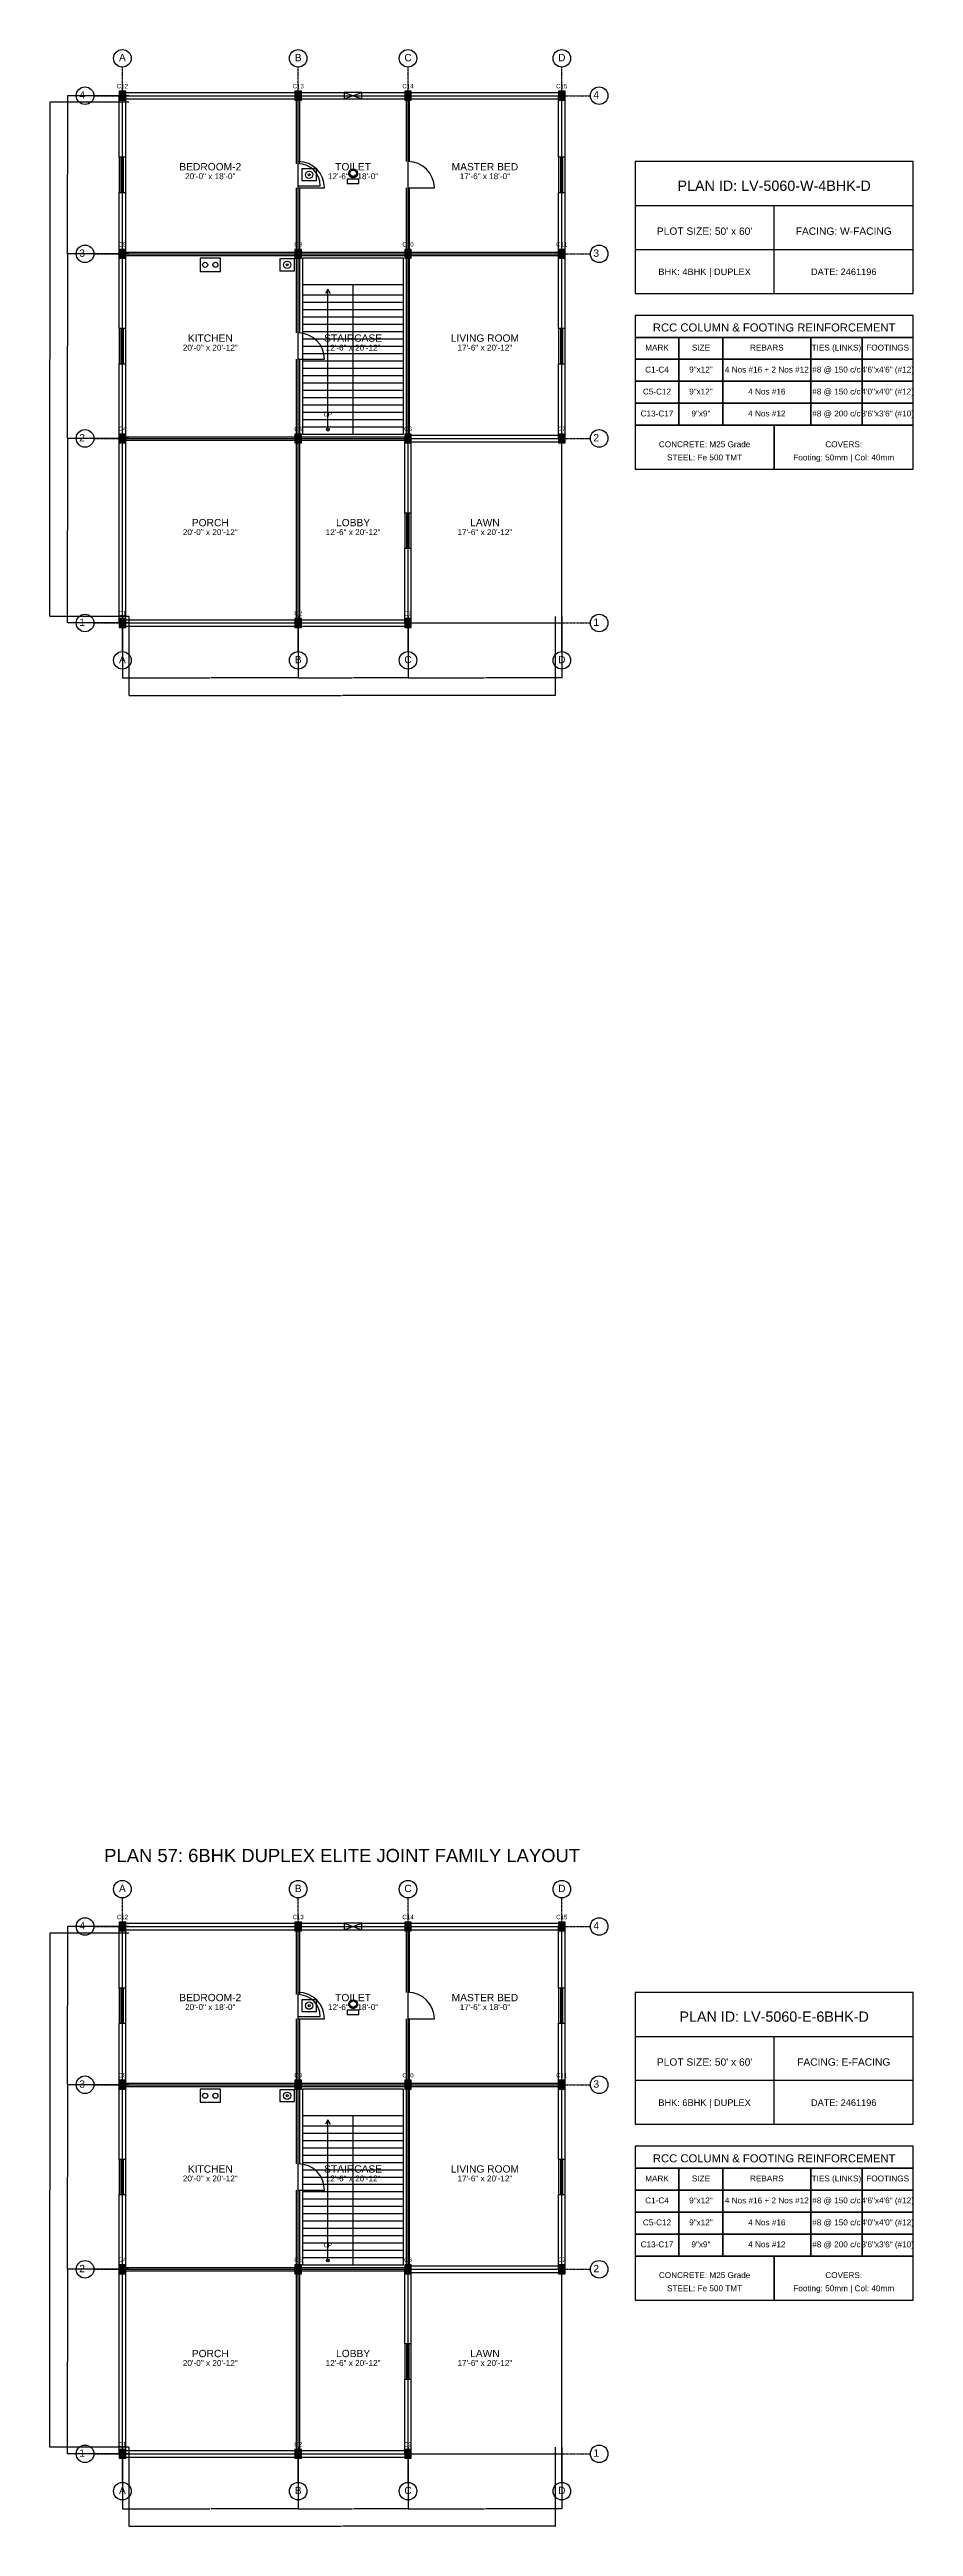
# Model space of a CAD drawing. Header units: inches. Extents: x -134 to 23580, y -99 to 23207.
# Drawn here: x 14900 to 16080, y 12401 to 15783 of the extents above; entities that cross this region are included whole.
import ezdxf
from ezdxf.enums import TextEntityAlignment as Align

# ---------------------------------------------------------------- set-up
doc = ezdxf.new("R2010")
doc.units = ezdxf.units.IN
doc.header["$MEASUREMENT"] = 0
doc.linetypes.add('CENTER', pattern=[2, 1.25, -0.25, 0.25, -0.25])
for name, color, linetype in [('A-COL-HATCH', 251, 'Continuous'), ('A-COLUMN', 1, 'Continuous'), ('A-DIM', 5, 'Continuous'), ('A-DOOR', 30, 'Continuous'), ('A-FIXTURE', 8, 'Continuous'), ('A-STAIR', 6, 'Continuous'), ('A-TEXT', 2, 'Continuous'), ('A-WALL-EXT', 7, 'Continuous'), ('A-WALL-INT', 9, 'Continuous'), ('A-WINDOW', 4, 'Continuous'), ('S-BEAM-FRAMING', 2, 'Continuous'), ('S-BUBBLE', 4, 'Continuous'), ('S-GRID-CENTER', 8, 'CENTER'), ('S-TABLE', 7, 'Continuous'), ('S-TEXT', 3, 'Continuous')]:
    doc.layers.add(name, color=color, linetype=linetype)
doc.styles.get("Standard").update_dxf_attribs({"font": 'arial.ttf'})
doc.dimstyles.get("Standard").update_dxf_attribs({"dimtxt": 0.18, "dimasz": 0.18, "dimexe": 0.18, "dimexo": 0.0625, "dimgap": 0.09, "dimtad": 0, "dimtih": 1, "dimtoh": 1, "dimdec": 4, "dimzin": 0, "dimdsep": 46, "dimtxsty": 'Standard', "dimcen": 0.09, "dimadec": 0, "dimazin": 0, "dimtfac": 1, "dimtdec": 4, "dimtofl": 0, "dimtmove": 0, "dimatfit": 3, "dimfxl": 1, "dimtolj": 1, "dimtzin": 0, "dimarcsym": 0})

# ---------------------------------------------------------------- blocks, each defined once
blk = doc.blocks.new('*D504')
at = {"layer": 'A-DIM', "color": 0, "lineweight": -2, "transparency": 16777216}
for p, q in [((15000, 12508.9), (15000, 12424.8)), ((15240, 12508.9), (15240, 12424.8)), ((15000.2, 12425), (15119.4, 12425)), ((15239.8, 12425), (15120.6, 12425))]:
    blk.add_line(p, q, dxfattribs=at)
at = {"layer": 'A-DIM', "color": 0, "transparency": 16777216}
for points in [[(15000.2, 12425), (15000.2, 12425), (15000, 12425)], [(15239.8, 12425), (15239.8, 12425), (15240, 12425)]]:
    blk.add_solid(points, dxfattribs=at)
at = {"layer": 'Defpoints', "color": 0, "transparency": 16777216}
for p in [(15000, 12509), (15240, 12509), (15240, 12425)]:
    blk.add_point(p, dxfattribs=at)
at = {"layer": 'A-DIM', "color": 0, "transparency": 16777216, "insert": (15120, 12425), "char_height": 0.18, "attachment_point": 5}
blk.add_mtext('\\A1;240.0000', dxfattribs=at)
blk = doc.blocks.new('*D505')
at = {"layer": 'A-DIM', "color": 0, "lineweight": -2, "transparency": 16777216}
for p, q in [((15240, 12508.9), (15240, 12424.8)), ((15390, 12508.9), (15390, 12424.8)), ((15240.2, 12425), (15314.4, 12425)), ((15389.8, 12425), (15315.6, 12425))]:
    blk.add_line(p, q, dxfattribs=at)
at = {"layer": 'A-DIM', "color": 0, "transparency": 16777216}
for points in [[(15240.2, 12425), (15240.2, 12425), (15240, 12425)], [(15389.8, 12425), (15389.8, 12425), (15390, 12425)]]:
    blk.add_solid(points, dxfattribs=at)
at = {"layer": 'Defpoints', "color": 0, "transparency": 16777216}
for p in [(15240, 12509), (15390, 12509), (15390, 12425)]:
    blk.add_point(p, dxfattribs=at)
at = {"layer": 'A-DIM', "color": 0, "transparency": 16777216, "insert": (15315, 12425), "char_height": 0.18, "attachment_point": 5}
blk.add_mtext('\\A1;150.0000', dxfattribs=at)
blk = doc.blocks.new('*D506')
at = {"layer": 'A-DIM', "color": 0, "lineweight": -2, "transparency": 16777216}
for p, q in [((15390, 12508.9), (15390, 12424.8)), ((15600, 12508.9), (15600, 12424.8)), ((15390.2, 12425), (15494.4, 12425)), ((15599.8, 12425), (15495.6, 12425))]:
    blk.add_line(p, q, dxfattribs=at)
at = {"layer": 'A-DIM', "color": 0, "transparency": 16777216}
for points in [[(15390.2, 12425), (15390.2, 12425), (15390, 12425)], [(15599.8, 12425), (15599.8, 12425), (15600, 12425)]]:
    blk.add_solid(points, dxfattribs=at)
at = {"layer": 'Defpoints', "color": 0, "transparency": 16777216}
for p in [(15390, 12509), (15600, 12509), (15600, 12425)]:
    blk.add_point(p, dxfattribs=at)
at = {"layer": 'A-DIM', "color": 0, "transparency": 16777216, "insert": (15495, 12425), "char_height": 0.18, "attachment_point": 5}
blk.add_mtext('\\A1;210.0000', dxfattribs=at)
blk = doc.blocks.new('*D507')
at = {"layer": 'A-DIM', "color": 0, "lineweight": -2, "transparency": 16777216}
for p, q in [((15009, 12508.9), (15009, 12400.8)), ((15591, 12508.9), (15591, 12400.8)), ((15009.2, 12401), (15299.4, 12401)), ((15590.8, 12401), (15300.6, 12401))]:
    blk.add_line(p, q, dxfattribs=at)
at = {"layer": 'A-DIM', "color": 0, "transparency": 16777216}
for points in [[(15009.2, 12401), (15009.2, 12401), (15009, 12401)], [(15590.8, 12401), (15590.8, 12401), (15591, 12401)]]:
    blk.add_solid(points, dxfattribs=at)
at = {"layer": 'Defpoints', "color": 0, "transparency": 16777216}
for p in [(15009, 12509), (15591, 12509), (15591, 12401)]:
    blk.add_point(p, dxfattribs=at)
at = {"layer": 'A-DIM', "color": 0, "transparency": 16777216, "insert": (15300, 12401), "char_height": 0.18, "attachment_point": 5}
blk.add_mtext('\\A1;582.0000', dxfattribs=at)
blk = doc.blocks.new('*D508')
at = {"layer": 'A-DIM', "color": 0, "lineweight": -2, "transparency": 16777216}
for p, q in [((15008.9, 12752), (14924.8, 12752)), ((14925, 12751.8), (14925, 12626.2)), ((14925, 12500.2), (14925, 12625.8)), ((15008.9, 12500), (14924.8, 12500))]:
    blk.add_line(p, q, dxfattribs=at)
at = {"layer": 'A-DIM', "color": 0, "transparency": 16777216}
for points in [[(14925, 12751.8), (14925, 12751.8), (14925, 12752)], [(14925, 12500.2), (14925, 12500.2), (14925, 12500)]]:
    blk.add_solid(points, dxfattribs=at)
at = {"layer": 'Defpoints', "color": 0, "transparency": 16777216}
for p in [(14925, 12752), (15009, 12752), (15009, 12500)]:
    blk.add_point(p, dxfattribs=at)
at = {"layer": 'A-DIM', "color": 0, "transparency": 16777216, "insert": (14925, 12626), "char_height": 0.18, "attachment_point": 5}
blk.add_mtext('\\A1;252.0000', dxfattribs=at)
blk = doc.blocks.new('*D509')
at = {"layer": 'A-DIM', "color": 0, "lineweight": -2, "transparency": 16777216}
for p, q in [((15008.9, 13004), (14924.8, 13004)), ((14925, 13003.8), (14925, 12878.2)), ((14925, 12752.2), (14925, 12877.8)), ((15008.9, 12752), (14924.8, 12752))]:
    blk.add_line(p, q, dxfattribs=at)
at = {"layer": 'A-DIM', "color": 0, "transparency": 16777216}
for points in [[(14925, 13003.8), (14925, 13003.8), (14925, 13004)], [(14925, 12752.2), (14925, 12752.2), (14925, 12752)]]:
    blk.add_solid(points, dxfattribs=at)
at = {"layer": 'Defpoints', "color": 0, "transparency": 16777216}
for p in [(14925, 13004), (15009, 13004), (15009, 12752)]:
    blk.add_point(p, dxfattribs=at)
at = {"layer": 'A-DIM', "color": 0, "transparency": 16777216, "insert": (14925, 12878), "char_height": 0.18, "attachment_point": 5}
blk.add_mtext('\\A1;252.0000', dxfattribs=at)
blk = doc.blocks.new('*D510')
at = {"layer": 'A-DIM', "color": 0, "lineweight": -2, "transparency": 16777216}
for p, q in [((15008.9, 13220), (14924.8, 13220)), ((14925, 13219.8), (14925, 13112.2)), ((14925, 13004.2), (14925, 13111.8)), ((15008.9, 13004), (14924.8, 13004))]:
    blk.add_line(p, q, dxfattribs=at)
at = {"layer": 'A-DIM', "color": 0, "transparency": 16777216}
for points in [[(14925, 13219.8), (14925, 13219.8), (14925, 13220)], [(14925, 13004.2), (14925, 13004.2), (14925, 13004)]]:
    blk.add_solid(points, dxfattribs=at)
at = {"layer": 'Defpoints', "color": 0, "transparency": 16777216}
for p in [(14925, 13220), (15009, 13220), (15009, 13004)]:
    blk.add_point(p, dxfattribs=at)
at = {"layer": 'A-DIM', "color": 0, "transparency": 16777216, "insert": (14925, 13112), "char_height": 0.18, "attachment_point": 5}
blk.add_mtext('\\A1;216.0000', dxfattribs=at)
blk = doc.blocks.new('*D511')
at = {"layer": 'A-DIM', "color": 0, "lineweight": -2, "transparency": 16777216}
for p, q in [((15008.9, 13211), (14900.8, 13211)), ((14901, 13210.8), (14901, 12860.2)), ((14901, 12509.2), (14901, 12859.8)), ((15008.9, 12509), (14900.8, 12509))]:
    blk.add_line(p, q, dxfattribs=at)
at = {"layer": 'A-DIM', "color": 0, "transparency": 16777216}
for points in [[(14901, 13210.8), (14901, 13210.8), (14901, 13211)], [(14901, 12509.2), (14901, 12509.2), (14901, 12509)]]:
    blk.add_solid(points, dxfattribs=at)
at = {"layer": 'Defpoints', "color": 0, "transparency": 16777216}
for p in [(14901, 13211), (15009, 13211), (15009, 12509)]:
    blk.add_point(p, dxfattribs=at)
at = {"layer": 'A-DIM', "color": 0, "transparency": 16777216, "insert": (14901, 12860), "char_height": 0.18, "attachment_point": 5}
blk.add_mtext('\\A1;702.0000', dxfattribs=at)
blk = doc.blocks.new('*D587')
at = {"layer": 'A-DIM', "color": 0, "lineweight": -2, "transparency": 16777216}
for p, q in [((15000, 15008.9), (15000, 14924.8)), ((15240, 15008.9), (15240, 14924.8)), ((15000.2, 14925), (15119.4, 14925)), ((15239.8, 14925), (15120.6, 14925))]:
    blk.add_line(p, q, dxfattribs=at)
at = {"layer": 'A-DIM', "color": 0, "transparency": 16777216}
for points in [[(15000.2, 14925), (15000.2, 14925), (15000, 14925)], [(15239.8, 14925), (15239.8, 14925), (15240, 14925)]]:
    blk.add_solid(points, dxfattribs=at)
at = {"layer": 'Defpoints', "color": 0, "transparency": 16777216}
for p in [(15000, 15009), (15240, 15009), (15240, 14925)]:
    blk.add_point(p, dxfattribs=at)
at = {"layer": 'A-DIM', "color": 0, "transparency": 16777216, "insert": (15120, 14925), "char_height": 0.18, "attachment_point": 5}
blk.add_mtext('\\A1;240.0000', dxfattribs=at)
blk = doc.blocks.new('*D588')
at = {"layer": 'A-DIM', "color": 0, "lineweight": -2, "transparency": 16777216}
for p, q in [((15240, 15008.9), (15240, 14924.8)), ((15390, 15008.9), (15390, 14924.8)), ((15240.2, 14925), (15314.4, 14925)), ((15389.8, 14925), (15315.6, 14925))]:
    blk.add_line(p, q, dxfattribs=at)
at = {"layer": 'A-DIM', "color": 0, "transparency": 16777216}
for points in [[(15240.2, 14925), (15240.2, 14925), (15240, 14925)], [(15389.8, 14925), (15389.8, 14925), (15390, 14925)]]:
    blk.add_solid(points, dxfattribs=at)
at = {"layer": 'Defpoints', "color": 0, "transparency": 16777216}
for p in [(15240, 15009), (15390, 15009), (15390, 14925)]:
    blk.add_point(p, dxfattribs=at)
at = {"layer": 'A-DIM', "color": 0, "transparency": 16777216, "insert": (15315, 14925), "char_height": 0.18, "attachment_point": 5}
blk.add_mtext('\\A1;150.0000', dxfattribs=at)
blk = doc.blocks.new('*D589')
at = {"layer": 'A-DIM', "color": 0, "lineweight": -2, "transparency": 16777216}
for p, q in [((15390, 15008.9), (15390, 14924.8)), ((15600, 15008.9), (15600, 14924.8)), ((15390.2, 14925), (15494.4, 14925)), ((15599.8, 14925), (15495.6, 14925))]:
    blk.add_line(p, q, dxfattribs=at)
at = {"layer": 'A-DIM', "color": 0, "transparency": 16777216}
for points in [[(15390.2, 14925), (15390.2, 14925), (15390, 14925)], [(15599.8, 14925), (15599.8, 14925), (15600, 14925)]]:
    blk.add_solid(points, dxfattribs=at)
at = {"layer": 'Defpoints', "color": 0, "transparency": 16777216}
for p in [(15390, 15009), (15600, 15009), (15600, 14925)]:
    blk.add_point(p, dxfattribs=at)
at = {"layer": 'A-DIM', "color": 0, "transparency": 16777216, "insert": (15495, 14925), "char_height": 0.18, "attachment_point": 5}
blk.add_mtext('\\A1;210.0000', dxfattribs=at)
blk = doc.blocks.new('*D590')
at = {"layer": 'A-DIM', "color": 0, "lineweight": -2, "transparency": 16777216}
for p, q in [((15009, 15008.9), (15009, 14900.8)), ((15591, 15008.9), (15591, 14900.8)), ((15009.2, 14901), (15299.4, 14901)), ((15590.8, 14901), (15300.6, 14901))]:
    blk.add_line(p, q, dxfattribs=at)
at = {"layer": 'A-DIM', "color": 0, "transparency": 16777216}
for points in [[(15009.2, 14901), (15009.2, 14901), (15009, 14901)], [(15590.8, 14901), (15590.8, 14901), (15591, 14901)]]:
    blk.add_solid(points, dxfattribs=at)
at = {"layer": 'Defpoints', "color": 0, "transparency": 16777216}
for p in [(15009, 15009), (15591, 15009), (15591, 14901)]:
    blk.add_point(p, dxfattribs=at)
at = {"layer": 'A-DIM', "color": 0, "transparency": 16777216, "insert": (15300, 14901), "char_height": 0.18, "attachment_point": 5}
blk.add_mtext('\\A1;582.0000', dxfattribs=at)
blk = doc.blocks.new('*D591')
at = {"layer": 'A-DIM', "color": 0, "lineweight": -2, "transparency": 16777216}
for p, q in [((15008.9, 15252), (14924.8, 15252)), ((14925, 15251.8), (14925, 15126.2)), ((14925, 15000.2), (14925, 15125.8)), ((15008.9, 15000), (14924.8, 15000))]:
    blk.add_line(p, q, dxfattribs=at)
at = {"layer": 'A-DIM', "color": 0, "transparency": 16777216}
for points in [[(14925, 15251.8), (14925, 15251.8), (14925, 15252)], [(14925, 15000.2), (14925, 15000.2), (14925, 15000)]]:
    blk.add_solid(points, dxfattribs=at)
at = {"layer": 'Defpoints', "color": 0, "transparency": 16777216}
for p in [(14925, 15252), (15009, 15252), (15009, 15000)]:
    blk.add_point(p, dxfattribs=at)
at = {"layer": 'A-DIM', "color": 0, "transparency": 16777216, "insert": (14925, 15126), "char_height": 0.18, "attachment_point": 5}
blk.add_mtext('\\A1;252.0000', dxfattribs=at)
blk = doc.blocks.new('*D592')
at = {"layer": 'A-DIM', "color": 0, "lineweight": -2, "transparency": 16777216}
for p, q in [((15008.9, 15504), (14924.8, 15504)), ((14925, 15503.8), (14925, 15378.2)), ((14925, 15252.2), (14925, 15377.8)), ((15008.9, 15252), (14924.8, 15252))]:
    blk.add_line(p, q, dxfattribs=at)
at = {"layer": 'A-DIM', "color": 0, "transparency": 16777216}
for points in [[(14925, 15503.8), (14925, 15503.8), (14925, 15504)], [(14925, 15252.2), (14925, 15252.2), (14925, 15252)]]:
    blk.add_solid(points, dxfattribs=at)
at = {"layer": 'Defpoints', "color": 0, "transparency": 16777216}
for p in [(14925, 15504), (15009, 15504), (15009, 15252)]:
    blk.add_point(p, dxfattribs=at)
at = {"layer": 'A-DIM', "color": 0, "transparency": 16777216, "insert": (14925, 15378), "char_height": 0.18, "attachment_point": 5}
blk.add_mtext('\\A1;252.0000', dxfattribs=at)
blk = doc.blocks.new('*D593')
at = {"layer": 'A-DIM', "color": 0, "lineweight": -2, "transparency": 16777216}
for p, q in [((15008.9, 15720), (14924.8, 15720)), ((14925, 15719.8), (14925, 15612.2)), ((14925, 15504.2), (14925, 15611.8)), ((15008.9, 15504), (14924.8, 15504))]:
    blk.add_line(p, q, dxfattribs=at)
at = {"layer": 'A-DIM', "color": 0, "transparency": 16777216}
for points in [[(14925, 15719.8), (14925, 15719.8), (14925, 15720)], [(14925, 15504.2), (14925, 15504.2), (14925, 15504)]]:
    blk.add_solid(points, dxfattribs=at)
at = {"layer": 'Defpoints', "color": 0, "transparency": 16777216}
for p in [(14925, 15720), (15009, 15720), (15009, 15504)]:
    blk.add_point(p, dxfattribs=at)
at = {"layer": 'A-DIM', "color": 0, "transparency": 16777216, "insert": (14925, 15612), "char_height": 0.18, "attachment_point": 5}
blk.add_mtext('\\A1;216.0000', dxfattribs=at)
blk = doc.blocks.new('*D594')
at = {"layer": 'A-DIM', "color": 0, "lineweight": -2, "transparency": 16777216}
for p, q in [((15008.9, 15711), (14900.8, 15711)), ((14901, 15710.8), (14901, 15360.2)), ((14901, 15009.2), (14901, 15359.8)), ((15008.9, 15009), (14900.8, 15009))]:
    blk.add_line(p, q, dxfattribs=at)
at = {"layer": 'A-DIM', "color": 0, "transparency": 16777216}
for points in [[(14901, 15710.8), (14901, 15710.8), (14901, 15711)], [(14901, 15009.2), (14901, 15009.2), (14901, 15009)]]:
    blk.add_solid(points, dxfattribs=at)
at = {"layer": 'Defpoints', "color": 0, "transparency": 16777216}
for p in [(14901, 15711), (15009, 15711), (15009, 15009)]:
    blk.add_point(p, dxfattribs=at)
at = {"layer": 'A-DIM', "color": 0, "transparency": 16777216, "insert": (14901, 15360), "char_height": 0.18, "attachment_point": 5}
blk.add_mtext('\\A1;702.0000', dxfattribs=at)

msp = doc.modelspace()

# ---------------------------------------------------------------- linework, layer by layer
at = {"layer": 'A-COL-HATCH'}
for points in [[(14995.5, 15714), (15004.5, 15714), (14995.5, 15726), (15004.5, 15726)], [(15235.5, 15714), (15244.5, 15714), (15235.5, 15726), (15244.5, 15726)], [(15385.5, 15714), (15394.5, 15714), (15385.5, 15726), (15394.5, 15726)], [(15595.5, 15714), (15604.5, 15714), (15595.5, 15726), (15604.5, 15726)], [(14995.5, 15498), (15004.5, 15498), (14995.5, 15510), (15004.5, 15510)], [(15235.5, 15498), (15244.5, 15498), (15235.5, 15510), (15244.5, 15510)], [(15385.5, 15498), (15394.5, 15498), (15385.5, 15510), (15394.5, 15510)], [(15595.5, 15498), (15604.5, 15498), (15595.5, 15510), (15604.5, 15510)], [(14995.5, 15246), (15004.5, 15246), (14995.5, 15258), (15004.5, 15258)], [(15235.5, 15246), (15244.5, 15246), (15235.5, 15258), (15244.5, 15258)], [(15385.5, 15246), (15394.5, 15246), (15385.5, 15258), (15394.5, 15258)], [(15595.5, 15246), (15604.5, 15246), (15595.5, 15258), (15604.5, 15258)], [(14995.5, 14994), (15004.5, 14994), (14995.5, 15006), (15004.5, 15006)], [(15235.5, 14994), (15244.5, 14994), (15235.5, 15006), (15244.5, 15006)], [(15385.5, 14994), (15394.5, 14994), (15385.5, 15006), (15394.5, 15006)], [(14995.5, 13214), (15004.5, 13214), (14995.5, 13226), (15004.5, 13226)], [(15235.5, 13214), (15244.5, 13214), (15235.5, 13226), (15244.5, 13226)], [(15385.5, 13214), (15394.5, 13214), (15385.5, 13226), (15394.5, 13226)], [(15595.5, 13214), (15604.5, 13214), (15595.5, 13226), (15604.5, 13226)], [(14995.5, 12998), (15004.5, 12998), (14995.5, 13010), (15004.5, 13010)], [(15235.5, 12998), (15244.5, 12998), (15235.5, 13010), (15244.5, 13010)], [(15385.5, 12998), (15394.5, 12998), (15385.5, 13010), (15394.5, 13010)], [(15595.5, 12998), (15604.5, 12998), (15595.5, 13010), (15604.5, 13010)], [(14995.5, 12746), (15004.5, 12746), (14995.5, 12758), (15004.5, 12758)], [(15235.5, 12746), (15244.5, 12746), (15235.5, 12758), (15244.5, 12758)], [(15385.5, 12746), (15394.5, 12746), (15385.5, 12758), (15394.5, 12758)], [(15595.5, 12746), (15604.5, 12746), (15595.5, 12758), (15604.5, 12758)], [(14995.5, 12494), (15004.5, 12494), (14995.5, 12506), (15004.5, 12506)], [(15235.5, 12494), (15244.5, 12494), (15235.5, 12506), (15244.5, 12506)], [(15385.5, 12494), (15394.5, 12494), (15385.5, 12506), (15394.5, 12506)]]:
    msp.add_solid(points, dxfattribs=at)
at = {"layer": 'A-COLUMN'}
for points in [[(14995.5, 15714), (15004.5, 15714), (15004.5, 15726), (14995.5, 15726)], [(15235.5, 15714), (15244.5, 15714), (15244.5, 15726), (15235.5, 15726)], [(15385.5, 15714), (15394.5, 15714), (15394.5, 15726), (15385.5, 15726)], [(15595.5, 15714), (15604.5, 15714), (15604.5, 15726), (15595.5, 15726)], [(14995.5, 15498), (15004.5, 15498), (15004.5, 15510), (14995.5, 15510)], [(15235.5, 15498), (15244.5, 15498), (15244.5, 15510), (15235.5, 15510)], [(15385.5, 15498), (15394.5, 15498), (15394.5, 15510), (15385.5, 15510)], [(15595.5, 15498), (15604.5, 15498), (15604.5, 15510), (15595.5, 15510)], [(14995.5, 15246), (15004.5, 15246), (15004.5, 15258), (14995.5, 15258)], [(15235.5, 15246), (15244.5, 15246), (15244.5, 15258), (15235.5, 15258)], [(15385.5, 15246), (15394.5, 15246), (15394.5, 15258), (15385.5, 15258)], [(15595.5, 15246), (15604.5, 15246), (15604.5, 15258), (15595.5, 15258)], [(14995.5, 14994), (15004.5, 14994), (15004.5, 15006), (14995.5, 15006)], [(15235.5, 14994), (15244.5, 14994), (15244.5, 15006), (15235.5, 15006)], [(15385.5, 14994), (15394.5, 14994), (15394.5, 15006), (15385.5, 15006)], [(14995.5, 13214), (15004.5, 13214), (15004.5, 13226), (14995.5, 13226)], [(15235.5, 13214), (15244.5, 13214), (15244.5, 13226), (15235.5, 13226)], [(15385.5, 13214), (15394.5, 13214), (15394.5, 13226), (15385.5, 13226)], [(15595.5, 13214), (15604.5, 13214), (15604.5, 13226), (15595.5, 13226)], [(14995.5, 12998), (15004.5, 12998), (15004.5, 13010), (14995.5, 13010)], [(15235.5, 12998), (15244.5, 12998), (15244.5, 13010), (15235.5, 13010)], [(15385.5, 12998), (15394.5, 12998), (15394.5, 13010), (15385.5, 13010)], [(15595.5, 12998), (15604.5, 12998), (15604.5, 13010), (15595.5, 13010)], [(14995.5, 12746), (15004.5, 12746), (15004.5, 12758), (14995.5, 12758)], [(15235.5, 12746), (15244.5, 12746), (15244.5, 12758), (15235.5, 12758)], [(15385.5, 12746), (15394.5, 12746), (15394.5, 12758), (15385.5, 12758)], [(15595.5, 12746), (15604.5, 12746), (15604.5, 12758), (15595.5, 12758)], [(14995.5, 12494), (15004.5, 12494), (15004.5, 12506), (14995.5, 12506)], [(15235.5, 12494), (15244.5, 12494), (15244.5, 12506), (15235.5, 12506)], [(15385.5, 12494), (15394.5, 12494), (15394.5, 12506), (15385.5, 12506)]]:
    msp.add_lwpolyline(points, close=True, dxfattribs=at)
at = {"layer": 'A-DOOR'}
for p, q in [((15240, 15597), (15270, 15597)), ((15240, 15594), (15276, 15594)), ((15390, 15594), (15426, 15594)), ((15240, 15360), (15276, 15360)), ((15240, 13097), (15270, 13097)), ((15240, 13094), (15276, 13094)), ((15390, 13094), (15426, 13094)), ((15240, 12860), (15276, 12860))]:
    msp.add_line(p, q, dxfattribs=at)
for centre, radius in [((15240, 15594), 36), ((15240, 15597), 30), ((15390, 15594), 36), ((15240, 15360), 36), ((15240, 13094), 36), ((15240, 13097), 30), ((15390, 13094), 36), ((15240, 12860), 36)]:
    msp.add_arc(centre, radius, 0, 90, dxfattribs=at)
at = {"layer": 'A-FIXTURE'}
for points in [[(15245, 15604), (15265, 15604), (15265, 15620), (15245, 15620)], [(15307, 15600), (15323, 15600), (15323, 15606), (15307, 15606)], [(15106, 15480), (15134, 15480), (15134, 15498), (15106, 15498)], [(15215, 15481), (15235, 15481), (15235, 15497), (15215, 15497)], [(15245, 13104), (15265, 13104), (15265, 13120), (15245, 13120)], [(15307, 13100), (15323, 13100), (15323, 13106), (15307, 13106)], [(15106, 12980), (15134, 12980), (15134, 12998), (15106, 12998)], [(15215, 12981), (15235, 12981), (15235, 12997), (15215, 12997)]]:
    msp.add_lwpolyline(points, close=True, dxfattribs=at)
for centre, radius in [((15255, 15612), 5), ((15255, 15612), 1.5), ((15315, 15614), 6), ((15315, 15614), 4.5), ((15113, 15489), 3.5), ((15127, 15489), 3.5), ((15225, 15489), 5), ((15225, 15489), 1.5), ((15255, 13112), 5), ((15255, 13112), 1.5), ((15315, 13114), 6), ((15315, 13114), 4.5), ((15113, 12989), 3.5), ((15127, 12989), 3.5), ((15225, 12989), 5), ((15225, 12989), 1.5)]:
    msp.add_circle(centre, radius, dxfattribs=at)
at = {"layer": 'A-STAIR'}
for p, q in [((15246, 15462), (15384, 15462)), ((15315, 15258), (15315, 15462)), ((15246, 15448), (15315, 15448)), ((15246, 15438), (15315, 15438)), ((15246, 15428), (15315, 15428)), ((15280.5, 15456), (15277.5, 15450)), ((15280.5, 15264), (15280.5, 15456)), ((15280.5, 15456), (15283.5, 15450)), ((15315, 15448), (15384, 15448)), ((15315, 15438), (15384, 15438)), ((15315, 15428), (15384, 15428)), ((15246, 15418), (15315, 15418)), ((15246, 15408), (15315, 15408)), ((15246, 15398), (15315, 15398)), ((15315, 15418), (15384, 15418)), ((15315, 15408), (15384, 15408)), ((15315, 15398), (15384, 15398)), ((15246, 15388), (15315, 15388)), ((15246, 15378), (15315, 15378)), ((15246, 15368), (15315, 15368)), ((15246, 15358), (15315, 15358)), ((15315, 15388), (15384, 15388)), ((15315, 15378), (15384, 15378)), ((15315, 15368), (15384, 15368)), ((15315, 15358), (15384, 15358)), ((15246, 15348), (15315, 15348)), ((15246, 15338), (15315, 15338)), ((15246, 15328), (15315, 15328)), ((15315, 15348), (15384, 15348)), ((15315, 15338), (15384, 15338)), ((15315, 15328), (15384, 15328)), ((15246, 15318), (15315, 15318)), ((15246, 15308), (15315, 15308)), ((15246, 15298), (15315, 15298)), ((15246, 15288), (15315, 15288)), ((15315, 15318), (15384, 15318)), ((15315, 15308), (15384, 15308)), ((15315, 15298), (15384, 15298)), ((15315, 15288), (15384, 15288)), ((15246, 15278), (15315, 15278)), ((15246, 15268), (15315, 15268)), ((15315, 15278), (15384, 15278)), ((15315, 15268), (15384, 15268)), ((15246, 12962), (15384, 12962)), ((15280.5, 12956), (15277.5, 12950)), ((15280.5, 12764), (15280.5, 12956)), ((15280.5, 12956), (15283.5, 12950)), ((15315, 12758), (15315, 12962)), ((15246, 12948), (15315, 12948)), ((15246, 12938), (15315, 12938)), ((15246, 12928), (15315, 12928)), ((15315, 12948), (15384, 12948)), ((15315, 12938), (15384, 12938)), ((15315, 12928), (15384, 12928)), ((15246, 12918), (15315, 12918)), ((15246, 12908), (15315, 12908)), ((15246, 12898), (15315, 12898)), ((15246, 12888), (15315, 12888)), ((15315, 12918), (15384, 12918)), ((15315, 12908), (15384, 12908)), ((15315, 12898), (15384, 12898)), ((15315, 12888), (15384, 12888)), ((15246, 12878), (15315, 12878)), ((15246, 12868), (15315, 12868)), ((15246, 12858), (15315, 12858)), ((15315, 12878), (15384, 12878)), ((15315, 12868), (15384, 12868)), ((15315, 12858), (15384, 12858)), ((15246, 12848), (15315, 12848)), ((15246, 12838), (15315, 12838)), ((15246, 12828), (15315, 12828)), ((15315, 12848), (15384, 12848)), ((15315, 12838), (15384, 12838)), ((15315, 12828), (15384, 12828)), ((15246, 12818), (15315, 12818)), ((15246, 12808), (15315, 12808)), ((15246, 12798), (15315, 12798)), ((15246, 12788), (15315, 12788)), ((15315, 12818), (15384, 12818)), ((15315, 12808), (15384, 12808)), ((15315, 12798), (15384, 12798)), ((15315, 12788), (15384, 12788)), ((15246, 12778), (15315, 12778)), ((15246, 12768), (15315, 12768)), ((15315, 12778), (15384, 12778)), ((15315, 12768), (15384, 12768))]:
    msp.add_line(p, q, dxfattribs=at)
for points in [[(15246, 15258), (15384, 15258), (15384, 15498), (15246, 15498)], [(15246, 12758), (15384, 12758), (15384, 12998), (15246, 12998)]]:
    msp.add_lwpolyline(points, close=True, dxfattribs=at)
for centre in [(15280.5, 15264), (15280.5, 12764)]:
    msp.add_circle(centre, 2, dxfattribs=at)
at = {"layer": 'A-WALL-EXT'}
for p, q in [((14995.5, 15636), (14995.5, 15720)), ((15000, 15724.5), (15240, 15724.5)), ((15000, 15715.5), (15240, 15715.5)), ((15004.5, 15636), (15004.5, 15720)), ((15240, 15724.5), (15303, 15724.5)), ((15240, 15715.5), (15303, 15715.5)), ((15327, 15724.5), (15390, 15724.5)), ((15327, 15715.5), (15390, 15715.5)), ((15390, 15724.5), (15600, 15724.5)), ((15390, 15715.5), (15600, 15715.5)), ((15595.5, 15636), (15595.5, 15720)), ((15604.5, 15636), (15604.5, 15720)), ((14995.5, 15504), (14995.5, 15588)), ((15004.5, 15504), (15004.5, 15588)), ((15595.5, 15504), (15595.5, 15588)), ((15604.5, 15504), (15604.5, 15588)), ((15700, 15570), (16080, 15570)), ((15890, 15450), (15890, 15570)), ((14995.5, 15402), (14995.5, 15504)), ((15004.5, 15402), (15004.5, 15504)), ((15595.5, 15402), (15595.5, 15504)), ((15604.5, 15402), (15604.5, 15504)), ((15700, 15510), (16080, 15510)), ((14995.5, 15252), (14995.5, 15354)), ((15004.5, 15252), (15004.5, 15354)), ((15595.5, 15252), (15595.5, 15354)), ((15604.5, 15252), (15604.5, 15354)), ((15390, 15256.5), (15600, 15256.5)), ((14995.5, 15000), (14995.5, 15252)), ((15004.5, 15000), (15004.5, 15252)), ((15385.5, 15150), (15385.5, 15252)), ((15390, 15247.5), (15600, 15247.5)), ((15394.5, 15150), (15394.5, 15252)), ((15385.5, 15000), (15385.5, 15102)), ((15394.5, 15000), (15394.5, 15102)), ((15000, 15004.5), (15240, 15004.5)), ((15000, 14995.5), (15240, 14995.5)), ((15240, 15004.5), (15390, 15004.5)), ((15240, 14995.5), (15390, 14995.5)), ((15000, 13224.5), (15240, 13224.5)), ((15240, 13224.5), (15303, 13224.5)), ((15327, 13224.5), (15390, 13224.5)), ((15390, 13224.5), (15600, 13224.5)), ((14995.5, 13136), (14995.5, 13220)), ((15000, 13215.5), (15240, 13215.5)), ((15004.5, 13136), (15004.5, 13220)), ((15240, 13215.5), (15303, 13215.5)), ((15327, 13215.5), (15390, 13215.5)), ((15390, 13215.5), (15600, 13215.5)), ((15595.5, 13136), (15595.5, 13220)), ((15604.5, 13136), (15604.5, 13220)), ((14995.5, 13004), (14995.5, 13088)), ((15004.5, 13004), (15004.5, 13088)), ((15595.5, 13004), (15595.5, 13088)), ((15604.5, 13004), (15604.5, 13088)), ((15700, 13070), (16080, 13070)), ((15890, 12950), (15890, 13070)), ((14995.5, 12902), (14995.5, 13004)), ((15004.5, 12902), (15004.5, 13004)), ((15595.5, 12902), (15595.5, 13004)), ((15604.5, 12902), (15604.5, 13004)), ((15700, 13010), (16080, 13010)), ((14995.5, 12752), (14995.5, 12854)), ((15004.5, 12752), (15004.5, 12854)), ((15595.5, 12752), (15595.5, 12854)), ((15604.5, 12752), (15604.5, 12854)), ((14995.5, 12500), (14995.5, 12752)), ((15004.5, 12500), (15004.5, 12752)), ((15385.5, 12650), (15385.5, 12752)), ((15390, 12756.5), (15600, 12756.5)), ((15394.5, 12650), (15394.5, 12752)), ((15390, 12747.5), (15600, 12747.5)), ((15385.5, 12500), (15385.5, 12602)), ((15394.5, 12500), (15394.5, 12602)), ((15000, 12504.5), (15240, 12504.5)), ((15000, 12495.5), (15240, 12495.5)), ((15240, 12504.5), (15390, 12504.5)), ((15240, 12495.5), (15390, 12495.5))]:
    msp.add_line(p, q, dxfattribs=at)
for points in [[(15700, 15450), (16080, 15450), (16080, 15630), (15700, 15630)], [(15700, 12950), (16080, 12950), (16080, 13130), (15700, 13130)]]:
    msp.add_lwpolyline(points, close=True, dxfattribs=at)
at = {"layer": 'A-WALL-INT'}
for p, q in [((15237.75, 15627), (15237.75, 15720)), ((15242.25, 15627), (15242.25, 15720)), ((15387.75, 15630), (15387.75, 15720)), ((15392.25, 15630), (15392.25, 15720)), ((15237.75, 15504), (15237.75, 15594)), ((15242.25, 15504), (15242.25, 15594)), ((15387.75, 15504), (15387.75, 15594)), ((15392.25, 15504), (15392.25, 15594)), ((15000, 15506.25), (15240, 15506.25)), ((15000, 15501.75), (15240, 15501.75)), ((15237.75, 15396), (15237.75, 15504)), ((15240, 15506.25), (15390, 15506.25)), ((15240, 15501.75), (15390, 15501.75)), ((15242.25, 15396), (15242.25, 15504)), ((15387.75, 15252), (15387.75, 15504)), ((15390, 15506.25), (15600, 15506.25)), ((15390, 15501.75), (15600, 15501.75)), ((15392.25, 15252), (15392.25, 15504)), ((15237.75, 15252), (15237.75, 15360)), ((15242.25, 15252), (15242.25, 15360)), ((15000, 15254.25), (15240, 15254.25)), ((15240, 15254.25), (15390, 15254.25)), ((15000, 15249.75), (15240, 15249.75)), ((15237.75, 15000), (15237.75, 15252)), ((15240, 15249.75), (15390, 15249.75)), ((15242.25, 15000), (15242.25, 15252)), ((15237.75, 13127), (15237.75, 13220)), ((15242.25, 13127), (15242.25, 13220)), ((15387.75, 13130), (15387.75, 13220)), ((15392.25, 13130), (15392.25, 13220)), ((15237.75, 13004), (15237.75, 13094)), ((15242.25, 13004), (15242.25, 13094)), ((15387.75, 13004), (15387.75, 13094)), ((15392.25, 13004), (15392.25, 13094)), ((15000, 13006.25), (15240, 13006.25)), ((15000, 13001.75), (15240, 13001.75)), ((15237.75, 12896), (15237.75, 13004)), ((15240, 13006.25), (15390, 13006.25)), ((15240, 13001.75), (15390, 13001.75)), ((15242.25, 12896), (15242.25, 13004)), ((15387.75, 12752), (15387.75, 13004)), ((15390, 13006.25), (15600, 13006.25)), ((15390, 13001.75), (15600, 13001.75)), ((15392.25, 12752), (15392.25, 13004)), ((15237.75, 12752), (15237.75, 12860)), ((15242.25, 12752), (15242.25, 12860)), ((15000, 12754.25), (15240, 12754.25)), ((15237.75, 12500), (15237.75, 12752)), ((15240, 12754.25), (15390, 12754.25)), ((15242.25, 12500), (15242.25, 12752)), ((15000, 12749.75), (15240, 12749.75)), ((15240, 12749.75), (15390, 12749.75))]:
    msp.add_line(p, q, dxfattribs=at)
at = {"layer": 'A-WINDOW'}
for p, q in [((15303, 15715.5), (15327, 15724.5)), ((15303, 15724.5), (15327, 15715.5)), ((14998.5, 15588), (14998.5, 15636)), ((15001.5, 15588), (15001.5, 15636)), ((15598.5, 15588), (15598.5, 15636)), ((15601.5, 15588), (15601.5, 15636)), ((14998.5, 15354), (14998.5, 15402)), ((15001.5, 15354), (15001.5, 15402)), ((15598.5, 15354), (15598.5, 15402)), ((15601.5, 15354), (15601.5, 15402)), ((15388.5, 15102), (15388.5, 15150)), ((15391.5, 15102), (15391.5, 15150)), ((15303, 13215.5), (15327, 13224.5)), ((15303, 13224.5), (15327, 13215.5)), ((14998.5, 13088), (14998.5, 13136)), ((15001.5, 13088), (15001.5, 13136)), ((15598.5, 13088), (15598.5, 13136)), ((15601.5, 13088), (15601.5, 13136)), ((14998.5, 12854), (14998.5, 12902)), ((15001.5, 12854), (15001.5, 12902)), ((15598.5, 12854), (15598.5, 12902)), ((15601.5, 12854), (15601.5, 12902)), ((15388.5, 12602), (15388.5, 12650)), ((15391.5, 12602), (15391.5, 12650))]:
    msp.add_line(p, q, dxfattribs=at)
for points in [[(15303, 15715.5), (15327, 15715.5), (15327, 15724.5), (15303, 15724.5)], [(14995.5, 15588), (15004.5, 15588), (15004.5, 15636), (14995.5, 15636)], [(15595.5, 15588), (15604.5, 15588), (15604.5, 15636), (15595.5, 15636)], [(14995.5, 15354), (15004.5, 15354), (15004.5, 15402), (14995.5, 15402)], [(15595.5, 15354), (15604.5, 15354), (15604.5, 15402), (15595.5, 15402)], [(15385.5, 15102), (15394.5, 15102), (15394.5, 15150), (15385.5, 15150)], [(15303, 13215.5), (15327, 13215.5), (15327, 13224.5), (15303, 13224.5)], [(14995.5, 13088), (15004.5, 13088), (15004.5, 13136), (14995.5, 13136)], [(15595.5, 13088), (15604.5, 13088), (15604.5, 13136), (15595.5, 13136)], [(14995.5, 12854), (15004.5, 12854), (15004.5, 12902), (14995.5, 12902)], [(15595.5, 12854), (15604.5, 12854), (15604.5, 12902), (15595.5, 12902)], [(15385.5, 12602), (15394.5, 12602), (15394.5, 12650), (15385.5, 12650)]]:
    msp.add_lwpolyline(points, close=True, dxfattribs=at)
at = {"layer": 'S-BEAM-FRAMING'}
for p, q in [((15000, 15000), (15000, 15720)), ((15000, 15720), (15600, 15720)), ((15240, 15000), (15240, 15720)), ((15390, 15000), (15390, 15720)), ((15600, 15000), (15600, 15720)), ((15000, 15504), (15600, 15504)), ((15000, 15252), (15600, 15252)), ((15000, 15000), (15600, 15000)), ((15000, 12500), (15000, 13220)), ((15000, 13220), (15600, 13220)), ((15240, 12500), (15240, 13220)), ((15390, 12500), (15390, 13220)), ((15600, 12500), (15600, 13220)), ((15000, 13004), (15600, 13004)), ((15000, 12752), (15600, 12752)), ((15000, 12500), (15600, 12500))]:
    msp.add_line(p, q, dxfattribs=at)
at = {"layer": 'S-BUBBLE'}
for centre in [(15000, 15771), (15240, 15771), (15390, 15771), (15600, 15771), (14949, 15720), (15651, 15720), (14949, 15504), (15651, 15504), (14949, 15252), (15651, 15252), (14949, 15000), (15651, 15000), (15000, 14949), (15240, 14949), (15390, 14949), (15600, 14949), (15000, 13271), (15240, 13271), (15390, 13271), (15600, 13271), (14949, 13220), (15651, 13220), (14949, 13004), (15651, 13004), (14949, 12752), (15651, 12752), (14949, 12500), (15651, 12500), (15000, 12449), (15240, 12449), (15390, 12449), (15600, 12449)]:
    msp.add_circle(centre, 12, dxfattribs=at)
at = {"layer": 'S-GRID-CENTER'}
for p, q in [((15000, 14961), (15000, 15759)), ((15240, 14961), (15240, 15759)), ((15390, 14961), (15390, 15759)), ((15600, 14961), (15600, 15759)), ((14961, 15720), (15639, 15720)), ((14961, 15504), (15639, 15504)), ((14961, 15252), (15639, 15252)), ((14961, 15000), (15639, 15000)), ((15000, 12461), (15000, 13259)), ((15240, 12461), (15240, 13259)), ((15390, 12461), (15390, 13259)), ((15600, 12461), (15600, 13259)), ((14961, 13220), (15639, 13220)), ((14961, 13004), (15639, 13004)), ((14961, 12752), (15639, 12752)), ((14961, 12500), (15639, 12500))]:
    msp.add_line(p, q, dxfattribs=at)
at = {"layer": 'S-TABLE'}
for points in [[(15700, 15390), (16080, 15390), (16080, 15420), (15700, 15420)], [(15700, 15360), (15760, 15360), (15760, 15390), (15700, 15390)], [(15760, 15360), (15820, 15360), (15820, 15390), (15760, 15390)], [(15820, 15360), (15940, 15360), (15940, 15390), (15820, 15390)], [(15940, 15360), (16010, 15360), (16010, 15390), (15940, 15390)], [(16010, 15360), (16080, 15360), (16080, 15390), (16010, 15390)], [(15700, 15330), (15760, 15330), (15760, 15360), (15700, 15360)], [(15760, 15330), (15820, 15330), (15820, 15360), (15760, 15360)], [(15820, 15330), (15940, 15330), (15940, 15360), (15820, 15360)], [(15940, 15330), (16010, 15330), (16010, 15360), (15940, 15360)], [(16010, 15330), (16080, 15330), (16080, 15360), (16010, 15360)], [(15700, 15300), (15760, 15300), (15760, 15330), (15700, 15330)], [(15760, 15300), (15820, 15300), (15820, 15330), (15760, 15330)], [(15820, 15300), (15940, 15300), (15940, 15330), (15820, 15330)], [(15940, 15300), (16010, 15300), (16010, 15330), (15940, 15330)], [(16010, 15300), (16080, 15300), (16080, 15330), (16010, 15330)], [(15700, 15270), (15760, 15270), (15760, 15300), (15700, 15300)], [(15760, 15270), (15820, 15270), (15820, 15300), (15760, 15300)], [(15820, 15270), (15940, 15270), (15940, 15300), (15820, 15300)], [(15940, 15270), (16010, 15270), (16010, 15300), (15940, 15300)], [(16010, 15270), (16080, 15270), (16080, 15300), (16010, 15300)], [(15700, 15210), (15890, 15210), (15890, 15270), (15700, 15270)], [(15890, 15210), (16080, 15210), (16080, 15270), (15890, 15270)], [(15700, 12890), (16080, 12890), (16080, 12920), (15700, 12920)], [(15700, 12860), (15760, 12860), (15760, 12890), (15700, 12890)], [(15760, 12860), (15820, 12860), (15820, 12890), (15760, 12890)], [(15820, 12860), (15940, 12860), (15940, 12890), (15820, 12890)], [(15940, 12860), (16010, 12860), (16010, 12890), (15940, 12890)], [(16010, 12860), (16080, 12860), (16080, 12890), (16010, 12890)], [(15700, 12830), (15760, 12830), (15760, 12860), (15700, 12860)], [(15760, 12830), (15820, 12830), (15820, 12860), (15760, 12860)], [(15820, 12830), (15940, 12830), (15940, 12860), (15820, 12860)], [(15940, 12830), (16010, 12830), (16010, 12860), (15940, 12860)], [(16010, 12830), (16080, 12830), (16080, 12860), (16010, 12860)], [(15700, 12800), (15760, 12800), (15760, 12830), (15700, 12830)], [(15760, 12800), (15820, 12800), (15820, 12830), (15760, 12830)], [(15820, 12800), (15940, 12800), (15940, 12830), (15820, 12830)], [(15940, 12800), (16010, 12800), (16010, 12830), (15940, 12830)], [(16010, 12800), (16080, 12800), (16080, 12830), (16010, 12830)], [(15700, 12770), (15760, 12770), (15760, 12800), (15700, 12800)], [(15760, 12770), (15820, 12770), (15820, 12800), (15760, 12800)], [(15820, 12770), (15940, 12770), (15940, 12800), (15820, 12800)], [(15940, 12770), (16010, 12770), (16010, 12800), (15940, 12800)], [(16010, 12770), (16080, 12770), (16080, 12800), (16010, 12800)], [(15700, 12710), (15890, 12710), (15890, 12770), (15700, 12770)], [(15890, 12710), (16080, 12710), (16080, 12770), (15890, 12770)]]:
    msp.add_lwpolyline(points, close=True, dxfattribs=at)

# ---------------------------------------------------------------- texts
at = {"layer": 'A-TEXT'}
for s, height, p in [('C12', 6, (15000, 15730)), ('C13', 6, (15240, 15730)), ('C14', 6, (15390, 15730)), ('C15', 6, (15600, 15730)), ('BEDROOM-2', 10, (15120, 15618)), ('TOILET', 10, (15315, 15618)), ('MASTER BED', 10, (15495, 15618)), ('20\'-0" x 18\'-0"', 8, (15120, 15606)), ('12\'-6" x 18\'-0"', 8, (15315, 15606)), ('17\'-6" x 18\'-0"', 8, (15495, 15606)), ('PLAN ID: LV-5060-W-4BHK-D', 14, (15890, 15590)), ("PLOT SIZE: 50' x 60'", 10, (15795, 15530)), ('FACING: W-FACING', 10, (15985, 15530)), ('C8', 6, (15000, 15514)), ('C9', 6, (15240, 15514)), ('C10', 6, (15390, 15514)), ('C11', 6, (15600, 15514)), ('BHK: 4BHK | DUPLEX', 9, (15795, 15475)), ('DATE: 2461196', 9, (15985, 15475)), ('KITCHEN', 10, (15120, 15384)), ('STAIRCASE', 10, (15315, 15384)), ('LIVING ROOM', 10, (15495, 15384)), ('20\'-0" x 20\'-12"', 8, (15120, 15372)), ('12\'-6" x 20\'-12"', 8, (15315, 15372)), ('17\'-6" x 20\'-12"', 8, (15495, 15372)), ('UP', 6, (15280.5, 15282)), ('C4', 6, (15000, 15262)), ('C5', 6, (15240, 15262)), ('C6', 6, (15390, 15262)), ('C7', 6, (15600, 15262)), ('20\'-0" x 20\'-12"', 8, (15120, 15120)), ('PORCH', 10, (15120, 15132)), ('12\'-6" x 20\'-12"', 8, (15315, 15120)), ('LOBBY', 10, (15315, 15132)), ('17\'-6" x 20\'-12"', 8, (15495, 15120)), ('LAWN', 10, (15495, 15132)), ('C1', 6, (15000, 15010)), ('C2', 6, (15240, 15010)), ('C3', 6, (15390, 15010)), ('PLAN 57: 6BHK DUPLEX ELITE JOINT FAMILY LAYOUT', 18, (15300, 13308)), ('C12', 6, (15000, 13230)), ('C13', 6, (15240, 13230)), ('C14', 6, (15390, 13230)), ('C15', 6, (15600, 13230)), ('BEDROOM-2', 10, (15120, 13118)), ('TOILET', 10, (15315, 13118)), ('MASTER BED', 10, (15495, 13118)), ('20\'-0" x 18\'-0"', 8, (15120, 13106)), ('12\'-6" x 18\'-0"', 8, (15315, 13106)), ('17\'-6" x 18\'-0"', 8, (15495, 13106)), ('PLAN ID: LV-5060-E-6BHK-D', 14, (15890, 13090)), ("PLOT SIZE: 50' x 60'", 10, (15795, 13030)), ('FACING: E-FACING', 10, (15985, 13030)), ('C8', 6, (15000, 13014)), ('C9', 6, (15240, 13014)), ('C10', 6, (15390, 13014)), ('C11', 6, (15600, 13014)), ('BHK: 6BHK | DUPLEX', 9, (15795, 12975)), ('DATE: 2461196', 9, (15985, 12975)), ('KITCHEN', 10, (15120, 12884)), ('STAIRCASE', 10, (15315, 12884)), ('LIVING ROOM', 10, (15495, 12884)), ('20\'-0" x 20\'-12"', 8, (15120, 12872)), ('12\'-6" x 20\'-12"', 8, (15315, 12872)), ('17\'-6" x 20\'-12"', 8, (15495, 12872)), ('UP', 6, (15280.5, 12782)), ('C4', 6, (15000, 12762)), ('C5', 6, (15240, 12762)), ('C6', 6, (15390, 12762)), ('C7', 6, (15600, 12762)), ('20\'-0" x 20\'-12"', 8, (15120, 12620)), ('PORCH', 10, (15120, 12632)), ('12\'-6" x 20\'-12"', 8, (15315, 12620)), ('LOBBY', 10, (15315, 12632)), ('17\'-6" x 20\'-12"', 8, (15495, 12620)), ('LAWN', 10, (15495, 12632)), ('C1', 6, (15000, 12510)), ('C2', 6, (15240, 12510)), ('C3', 6, (15390, 12510))]:
    msp.add_text(s, height=height, dxfattribs=at).set_placement(p, align=Align.CENTER)
at = {"layer": 'S-TEXT'}
for s, height, p in [('A', 10, (15000, 15767)), ('B', 10, (15240, 15767)), ('C', 10, (15390, 15767)), ('D', 10, (15600, 15767)), ('4', 10, (14945, 15716)), ('4', 10, (15647, 15716)), ('3', 10, (14945, 15500)), ('3', 10, (15647, 15500)), ('RCC COLUMN & FOOTING REINFORCEMENT', 11, (15890, 15398)), ('MARK', 8, (15730, 15372)), ('SIZE', 8, (15790, 15372)), ('REBARS', 8, (15880, 15372)), ('TIES (LINKS)', 8, (15975, 15372)), ('FOOTINGS', 8, (16045, 15372)), ('C1-C4', 8, (15730, 15342)), ('9"x12"', 8, (15790, 15342)), ('4 Nos #16 + 2 Nos #12', 8, (15880, 15342)), ('#8 @ 150 c/c', 8, (15975, 15342)), ('4\'6"x4\'6" (#12)', 8, (16045, 15342)), ('C13-C17', 8, (15730, 15282)), ('C5-C12', 8, (15730, 15312)), ('9"x12"', 8, (15790, 15312)), ('9"x9"', 8, (15790, 15282)), ('4 Nos #16', 8, (15880, 15312)), ('4 Nos #12', 8, (15880, 15282)), ('#8 @ 150 c/c', 8, (15975, 15312)), ('#8 @ 200 c/c', 8, (15975, 15282)), ('4\'0"x4\'0" (#12)', 8, (16045, 15312)), ('3\'6"x3\'6" (#10)', 8, (16045, 15282)), ('2', 10, (14945, 15248)), ('2', 10, (15647, 15248)), ('CONCRETE: M25 Grade', 8, (15795, 15240)), ('STEEL: Fe 500 TMT', 8, (15795, 15222)), ('Footing: 50mm | Col: 40mm', 8, (15985, 15222)), ('COVERS:', 8, (15985, 15240)), ('1', 10, (14945, 14996)), ('1', 10, (15647, 14996)), ('A', 10, (15000, 14945)), ('B', 10, (15240, 14945)), ('C', 10, (15390, 14945)), ('D', 10, (15600, 14945)), ('A', 10, (15000, 13267)), ('B', 10, (15240, 13267)), ('C', 10, (15390, 13267)), ('D', 10, (15600, 13267)), ('4', 10, (14945, 13216)), ('4', 10, (15647, 13216)), ('3', 10, (14945, 13000)), ('3', 10, (15647, 13000)), ('RCC COLUMN & FOOTING REINFORCEMENT', 11, (15890, 12898)), ('MARK', 8, (15730, 12872)), ('SIZE', 8, (15790, 12872)), ('REBARS', 8, (15880, 12872)), ('TIES (LINKS)', 8, (15975, 12872)), ('FOOTINGS', 8, (16045, 12872)), ('C5-C12', 8, (15730, 12812)), ('C1-C4', 8, (15730, 12842)), ('9"x12"', 8, (15790, 12842)), ('9"x12"', 8, (15790, 12812)), ('4 Nos #16 + 2 Nos #12', 8, (15880, 12842)), ('4 Nos #16', 8, (15880, 12812)), ('#8 @ 150 c/c', 8, (15975, 12842)), ('#8 @ 150 c/c', 8, (15975, 12812)), ('4\'6"x4\'6" (#12)', 8, (16045, 12842)), ('4\'0"x4\'0" (#12)', 8, (16045, 12812)), ('C13-C17', 8, (15730, 12782)), ('9"x9"', 8, (15790, 12782)), ('4 Nos #12', 8, (15880, 12782)), ('#8 @ 200 c/c', 8, (15975, 12782)), ('3\'6"x3\'6" (#10)', 8, (16045, 12782)), ('2', 10, (14945, 12748)), ('2', 10, (15647, 12748)), ('CONCRETE: M25 Grade', 8, (15795, 12740)), ('STEEL: Fe 500 TMT', 8, (15795, 12722)), ('Footing: 50mm | Col: 40mm', 8, (15985, 12722)), ('COVERS:', 8, (15985, 12740)), ('1', 10, (14945, 12496)), ('1', 10, (15647, 12496)), ('A', 10, (15000, 12445)), ('B', 10, (15240, 12445)), ('C', 10, (15390, 12445)), ('D', 10, (15600, 12445))]:
    msp.add_text(s, height=height, dxfattribs=at).set_placement(p, align=Align.CENTER)

# ---------------------------------------------------------------- dimensions: what is measured, and where the dimension line sits
at = {"layer": 'A-DIM'}
for base, p1, p2, picture, middle in [((14901, 15711), (15009, 15009), (15009, 15711), '*D594', (14901, 15360)), ((14925, 15720), (15009, 15504), (15009, 15720), '*D593', (14925, 15612)), ((14925, 15504), (15009, 15252), (15009, 15504), '*D592', (14925, 15378)), ((14925, 15252), (15009, 15000), (15009, 15252), '*D591', (14925, 15126)), ((14901, 13211), (15009, 12509), (15009, 13211), '*D511', (14901, 12860)), ((14925, 13220), (15009, 13004), (15009, 13220), '*D510', (14925, 13112)), ((14925, 13004), (15009, 12752), (15009, 13004), '*D509', (14925, 12878)), ((14925, 12752), (15009, 12500), (15009, 12752), '*D508', (14925, 12626))]:
    dim = msp.add_linear_dim(base=base, p1=p1, p2=p2, angle=90, dimstyle='Standard', dxfattribs=at)
    dim.commit()
    dim.dimension.update_dxf_attribs({"geometry": picture, "text_midpoint": middle})
for base, p1, p2, picture, middle in [((15240, 14925), (15000, 15009), (15240, 15009), '*D587', (15120, 14925)), ((15591, 14901), (15009, 15009), (15591, 15009), '*D590', (15300, 14901)), ((15390, 14925), (15240, 15009), (15390, 15009), '*D588', (15315, 14925)), ((15600, 14925), (15390, 15009), (15600, 15009), '*D589', (15495, 14925)), ((15240, 12425), (15000, 12509), (15240, 12509), '*D504', (15120, 12425)), ((15591, 12401), (15009, 12509), (15591, 12509), '*D507', (15300, 12401)), ((15390, 12425), (15240, 12509), (15390, 12509), '*D505', (15315, 12425)), ((15600, 12425), (15390, 12509), (15600, 12509), '*D506', (15495, 12425))]:
    dim = msp.add_linear_dim(base=base, p1=p1, p2=p2, dimstyle='Standard', dxfattribs=at)
    dim.commit()
    dim.dimension.update_dxf_attribs({"geometry": picture, "text_midpoint": middle})

doc.saveas('drawing.dxf')
